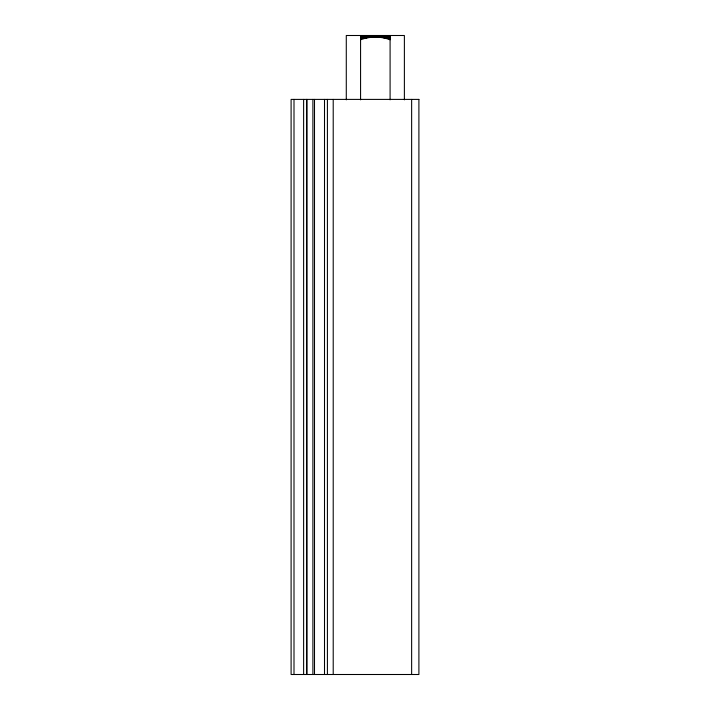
<?xml version="1.0" encoding="UTF-8"?>
<svg xmlns="http://www.w3.org/2000/svg" width="710" height="710" viewBox="0 0 710 710"><rect width="100%" height="100%" fill="white"/><g stroke="black" fill="none" stroke-linecap="round" stroke-linejoin="round"><path stroke-width="1.06" d="M360.573 39.769C369.635 36.281 381.03 36.281 390.092 39.769M360.573 35.606L390.092 35.606M360.573 35.793L390.092 35.793M360.573 36.068L390.092 36.068M360.573 36.423L390.092 36.423M360.573 36.858L390.092 36.858M360.573 37.346L390.092 37.346M360.573 37.905L366.901 37.905M383.764 37.905L390.092 37.905M360.573 38.5L363.689 38.5M386.977 38.5L390.092 38.5M360.573 39.121L361.479 39.121M389.186 39.121L390.092 39.121M411.64 99.4L411.64 674.5M404.38 99.844L404.38 35.5L346.285 35.5L346.285 99.844M390.092 35.5L390.092 99.844M360.573 35.5L360.573 99.844M333.212 99.4L333.212 674.5M327.408 99.4L327.408 674.5M324.505 99.4L324.505 674.5M314.495 99.4L314.495 674.5M312.888 99.4L312.888 674.5M306.969 99.4L306.969 674.5M306.578 99.4L306.578 674.5M303.623 99.4L303.623 674.5M294.002 99.4L294.002 674.5M418.9 99.4L291.1 99.4L291.1 674.5L418.9 674.5L418.9 99.4"/></g></svg>
